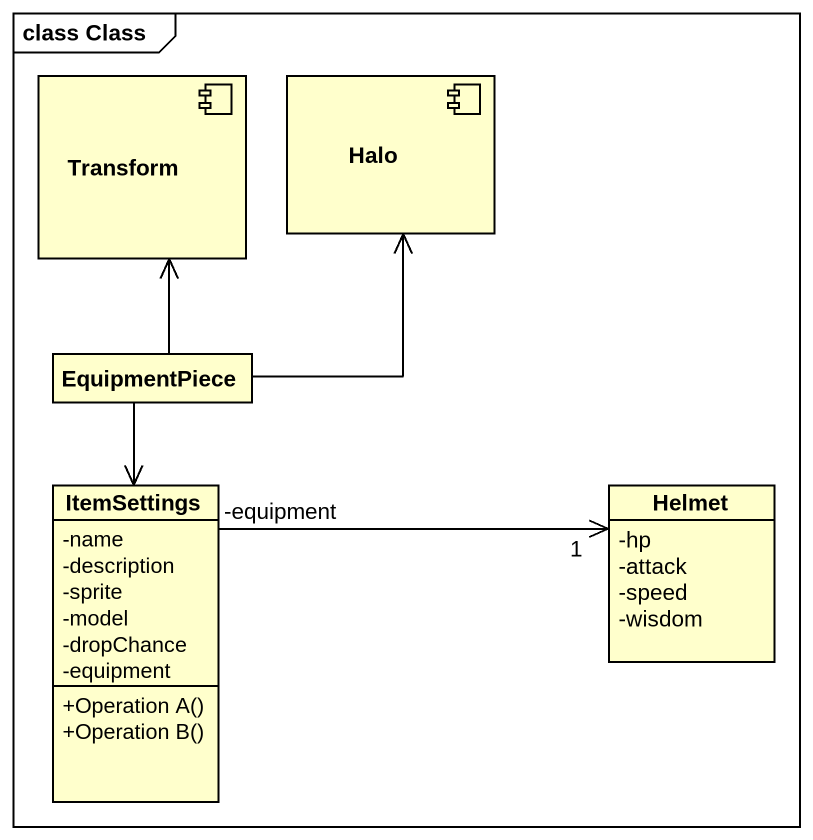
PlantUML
@startuml
mainframe class Class
allowmixing
hide circle
hide empty members
skinparam classAttributeIconSize 0
component Transform
component Halo
class EquipmentPiece
class ItemSettings {
  -name
  -description
  -sprite
  -model
  -dropChance
  -equipment
  +Operation A()
  +Operation B()
}
class Helmet {
  -hp
  -attack
  -speed
  -wisdom
}
EquipmentPiece -up-> Transform
EquipmentPiece -up-> Halo
EquipmentPiece --> ItemSettings
ItemSettings "-equipment" -right-> "1" Helmet
@enduml
